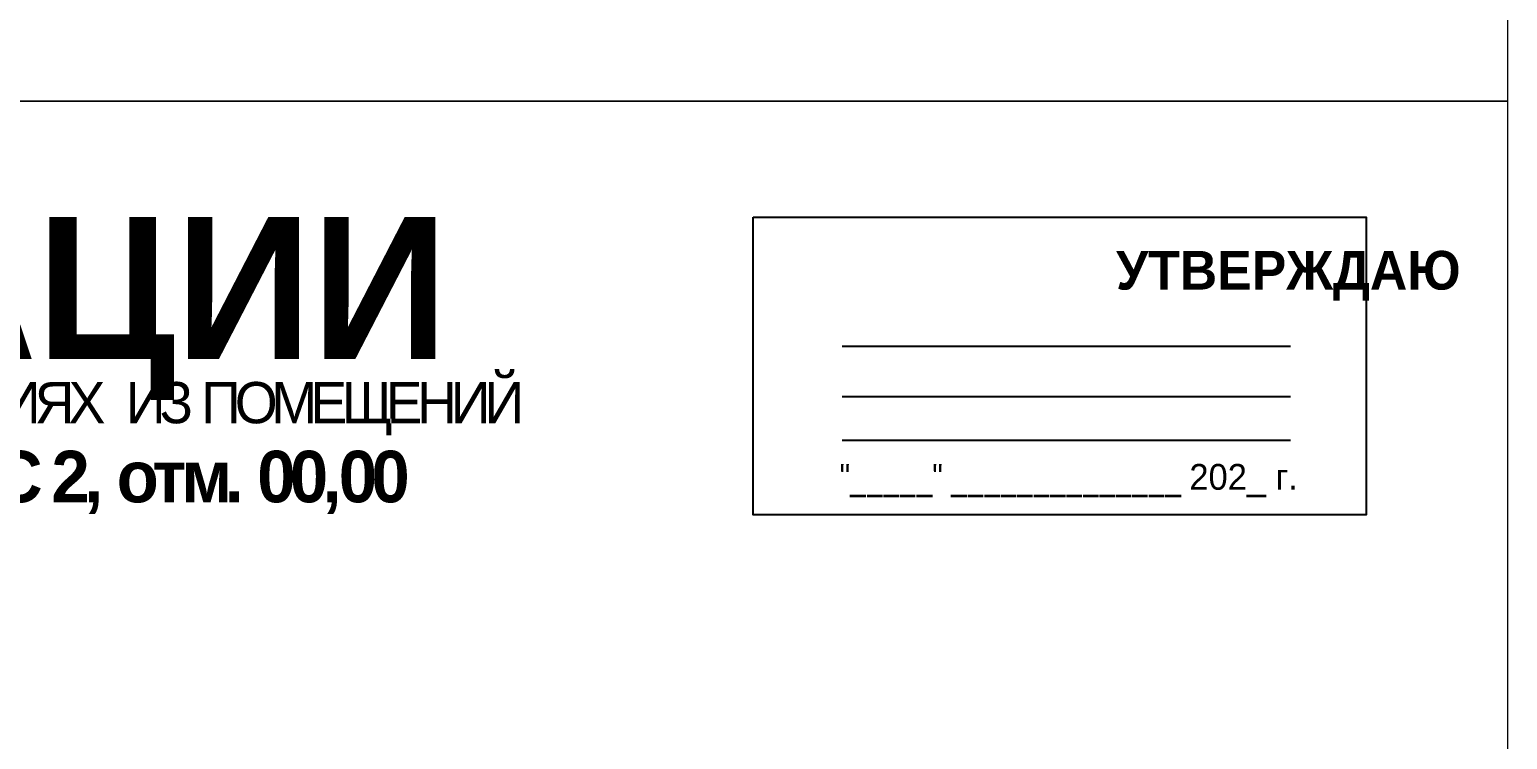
# Model space of a CAD drawing. Header units: millimetres. Extents: x 13810 to 67229, y 12374 to 21950.
# Drawn here: x 37555.9 to 37785, y 15238.6 to 15348.7 of the extents above; entities that cross this region are included whole.
import ezdxf

# ---------------------------------------------------------------- set-up
doc = ezdxf.new("R2010")
doc.units = ezdxf.units.MM
doc.styles.add('обычный', font='arial.ttf')

msp = doc.modelspace()

# ---------------------------------------------------------------- linework, layer by layer
at = {"color": 126, "lineweight": 0, "true_color": 0x008754}
for points in [[(37185.05, 15732.64), (37785.05, 15732.64), (37785.05, 15337.64), (37185.05, 15337.64)], [(37185.05, 15732.64), (37785.05, 15732.64), (37785.05, 15337.64), (37185.05, 15337.64)], [(37185.05, 15732.64), (37785.05, 15732.64), (37785.05, 15337.64), (37185.05, 15337.64)], [(37185.05, 15732.64), (37785.05, 15732.64), (37785.05, 15337.64), (37185.05, 15337.64)], [(37185.05, 15337.64), (37785.05, 15337.64), (37785.05, 14942.64), (37185.05, 14942.64)], [(37185.05, 15337.64), (37785.05, 15337.64), (37785.05, 14942.64), (37185.05, 14942.64)], [(37185.05, 15337.64), (37785.05, 15337.64), (37785.05, 14942.64), (37185.05, 14942.64)], [(37185.05, 15337.64), (37785.05, 15337.64), (37785.05, 14942.64), (37185.05, 14942.64)]]:
    msp.add_lwpolyline(points, close=True, dxfattribs=at)
msp.add_lwpolyline([(37668.14, 15319.63), (37763.14, 15319.63), (37763.14, 15273.43), (37668.14, 15273.43)], close=True)
for points in [[(37681.89, 15299.58), (37751.42, 15299.58)], [(37681.89, 15291.82), (37751.42, 15291.82)], [(37681.89, 15285.04), (37751.42, 15285.04)]]:
    msp.add_lwpolyline(points)

# ---------------------------------------------------------------- texts
at = {"lineweight": 0, "style": 'обычный'}
for s, insert, char_height, width, attachment_point in [('{\\fProxima Nova Rg|b1|i0|c204|p2;ПЛАН ЭВАКУАЦИИ}', (37343.67, 15319.63), 22, 493.8901, 1), ('\\pi-18,l18,t18;{\\fProxima Nova Rg|b1|i0|c204|p2;УТВЕРЖДАЮ\\H1.1997x; }', (37751.08, 15310.51), 6, 126.6484, 5), ('{\\fArial Narrow|b0|i0|c204|p34;"_____" ______________ \\fProxima Nova Rg|b0|i0|c204|p2;202_ г. }', (37717.04, 15278.75), 4, 78.6503, 5)]:
    msp.add_mtext(s, dxfattribs=dict(at, insert=insert, char_height=char_height, width=width, attachment_point=attachment_point))
at = {"color": 0, "lineweight": 0, "insert": (37494.24, 15294.22), "char_height": 8, "width": 449.2158, "attachment_point": 5, "style": 'обычный'}
msp.add_mtext('{\\fArial Black|b1|i0|c204|p34;\\H2x;\\T0.85;  \\fArial Narrow|b0|i0|c204|p34;\\H0.8x;\\W0.9;\\P\\fProxima Nova Rg|b0|i0|c204|p2;\\H0.5x;\\W1;\\C256;ПРИ ПОЖАРЕ  ИЛИ ДРУГИХ ЧРЕЗВЫЧАЙНЫХ СИТУАЦИЯХ  ИЗ ПОМЕЩЕНИЙ \\fProxima Nova Rg|b1|i0|c204|p2;\\H1.25x;\\PЦЭН : ПРОИЗВОДСТВО 1, ЭО-1, КОРПУС 2, отм. 00,00}', dxfattribs=at)

doc.saveas('drawing.dxf')
